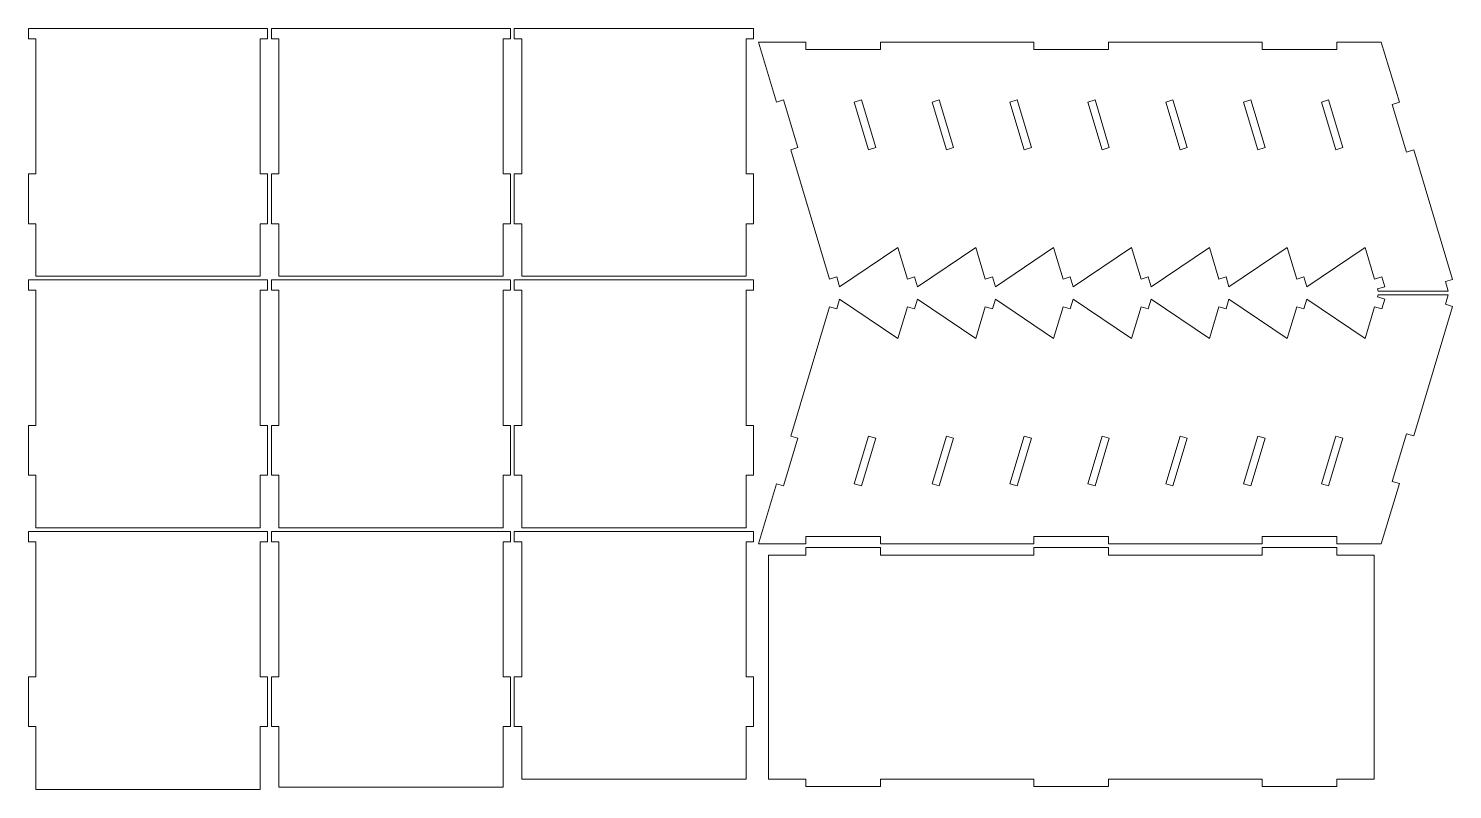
# Model space of a CAD drawing. Header units: millimetres. Extents: x -572 to 572, y -306 to 306.
import ezdxf

# ---------------------------------------------------------------- set-up
doc = ezdxf.new("R2010")
doc.units = ezdxf.units.MM
doc.header["$MEASUREMENT"] = 0
doc.layers.add('Camada 1', color=7, linetype='Continuous')

msp = doc.modelspace()

# ---------------------------------------------------------------- linework, layer by layer
at = {"layer": 'Camada 1', "color": 230, "lineweight": 20}
for points, knots in [([(-565.5599, 106.6281), (-565.5599, 106.6281), (-385.5599, 106.6281), (-385.5599, 106.6281), (-385.5599, 106.6281), (-385.5599, 106.6281), (-385.5599, 148.8312), (-385.5599, 148.8312), (-385.5599, 148.8312), (-385.5599, 148.8312), (-379.5599, 148.8312), (-379.5599, 148.8312), (-379.5599, 148.8312), (-379.5599, 148.8312), (-379.5599, 188.8312), (-379.5599, 188.8312), (-379.5599, 188.8312), (-379.5599, 188.8312), (-385.5599, 188.8312), (-385.5599, 188.8312), (-385.5599, 188.8312), (-385.5599, 188.8312), (-385.5599, 297.3343), (-385.5599, 297.3343), (-385.5599, 297.3343), (-385.5599, 297.3343), (-379.5599, 297.3343), (-379.5599, 297.3343), (-379.5599, 297.3343), (-379.5599, 297.3343), (-379.5599, 305.5843), (-379.5599, 305.5843), (-379.5599, 305.5843), (-379.5599, 305.5843), (-571.5599, 305.5843), (-571.5599, 305.5843), (-571.5599, 305.5843), (-571.5599, 305.5843), (-571.5599, 297.3343), (-571.5599, 297.3343), (-571.5599, 297.3343), (-571.5599, 297.3343), (-565.5599, 297.3343), (-565.5599, 297.3343), (-565.5599, 297.3343), (-565.5599, 297.3343), (-565.5599, 188.8312), (-565.5599, 188.8312), (-565.5599, 188.8312), (-565.5599, 188.8312), (-571.5599, 188.8312), (-571.5599, 188.8312), (-571.5599, 188.8312), (-571.5599, 188.8312), (-571.5599, 148.8312), (-571.5599, 148.8312), (-571.5599, 148.8312), (-571.5599, 148.8312), (-565.5599, 148.8312), (-565.5599, 148.8312), (-565.5599, 148.8312), (-565.5599, 148.8312), (-565.5599, 106.6281), (-565.5599, 106.6281)], [0, 0, 0, 0, 0.058823529, 0.058823529, 0.058823529, 0.058823529, 0.117647059, 0.117647059, 0.117647059, 0.117647059, 0.176470588, 0.176470588, 0.176470588, 0.176470588, 0.235294118, 0.235294118, 0.235294118, 0.235294118, 0.294117647, 0.294117647, 0.294117647, 0.294117647, 0.352941176, 0.352941176, 0.352941176, 0.352941176, 0.411764706, 0.411764706, 0.411764706, 0.411764706, 0.470588235, 0.470588235, 0.470588235, 0.470588235, 0.529411765, 0.529411765, 0.529411765, 0.529411765, 0.588235294, 0.588235294, 0.588235294, 0.588235294, 0.647058824, 0.647058824, 0.647058824, 0.647058824, 0.705882353, 0.705882353, 0.705882353, 0.705882353, 0.764705882, 0.764705882, 0.764705882, 0.764705882, 0.823529412, 0.823529412, 0.823529412, 0.823529412, 0.882352941, 0.882352941, 0.882352941, 0.882352941, 1, 1, 1, 1]), ([(-370.5599, 106.6281), (-370.5599, 106.6281), (-190.5599, 106.6281), (-190.5599, 106.6281), (-190.5599, 106.6281), (-190.5599, 106.6281), (-190.5599, 148.8312), (-190.5599, 148.8312), (-190.5599, 148.8312), (-190.5599, 148.8312), (-184.5599, 148.8312), (-184.5599, 148.8312), (-184.5599, 148.8312), (-184.5599, 148.8312), (-184.5599, 188.8312), (-184.5599, 188.8312), (-184.5599, 188.8312), (-184.5599, 188.8312), (-190.5599, 188.8312), (-190.5599, 188.8312), (-190.5599, 188.8312), (-190.5599, 188.8312), (-190.5599, 297.3343), (-190.5599, 297.3343), (-190.5599, 297.3343), (-190.5599, 297.3343), (-184.5599, 297.3343), (-184.5599, 297.3343), (-184.5599, 297.3343), (-184.5599, 297.3343), (-184.5599, 305.5843), (-184.5599, 305.5843), (-184.5599, 305.5843), (-184.5599, 305.5843), (-376.5599, 305.5843), (-376.5599, 305.5843), (-376.5599, 305.5843), (-376.5599, 305.5843), (-376.5599, 297.3343), (-376.5599, 297.3343), (-376.5599, 297.3343), (-376.5599, 297.3343), (-370.5599, 297.3343), (-370.5599, 297.3343), (-370.5599, 297.3343), (-370.5599, 297.3343), (-370.5599, 188.8312), (-370.5599, 188.8312), (-370.5599, 188.8312), (-370.5599, 188.8312), (-376.5599, 188.8312), (-376.5599, 188.8312), (-376.5599, 188.8312), (-376.5599, 188.8312), (-376.5599, 148.8312), (-376.5599, 148.8312), (-376.5599, 148.8312), (-376.5599, 148.8312), (-370.5599, 148.8312), (-370.5599, 148.8312), (-370.5599, 148.8312), (-370.5599, 148.8312), (-370.5599, 106.6281), (-370.5599, 106.6281)], [0, 0, 0, 0, 0.058823529, 0.058823529, 0.058823529, 0.058823529, 0.117647059, 0.117647059, 0.117647059, 0.117647059, 0.176470588, 0.176470588, 0.176470588, 0.176470588, 0.235294118, 0.235294118, 0.235294118, 0.235294118, 0.294117647, 0.294117647, 0.294117647, 0.294117647, 0.352941176, 0.352941176, 0.352941176, 0.352941176, 0.411764706, 0.411764706, 0.411764706, 0.411764706, 0.470588235, 0.470588235, 0.470588235, 0.470588235, 0.529411765, 0.529411765, 0.529411765, 0.529411765, 0.588235294, 0.588235294, 0.588235294, 0.588235294, 0.647058824, 0.647058824, 0.647058824, 0.647058824, 0.705882353, 0.705882353, 0.705882353, 0.705882353, 0.764705882, 0.764705882, 0.764705882, 0.764705882, 0.823529412, 0.823529412, 0.823529412, 0.823529412, 0.882352941, 0.882352941, 0.882352941, 0.882352941, 1, 1, 1, 1]), ([(-175.5599, 106.6281), (-175.5599, 106.6281), (4.4401, 106.6281), (4.4401, 106.6281), (4.4401, 106.6281), (4.4401, 106.6281), (4.4401, 148.8312), (4.4401, 148.8312), (4.4401, 148.8312), (4.4401, 148.8312), (10.4401, 148.8312), (10.4401, 148.8312), (10.4401, 148.8312), (10.4401, 148.8312), (10.4401, 188.8312), (10.4401, 188.8312), (10.4401, 188.8312), (10.4401, 188.8312), (4.4401, 188.8312), (4.4401, 188.8312), (4.4401, 188.8312), (4.4401, 188.8312), (4.4401, 297.3343), (4.4401, 297.3343), (4.4401, 297.3343), (4.4401, 297.3343), (10.4401, 297.3343), (10.4401, 297.3343), (10.4401, 297.3343), (10.4401, 297.3343), (10.4401, 305.5843), (10.4401, 305.5843), (10.4401, 305.5843), (10.4401, 305.5843), (-181.5599, 305.5843), (-181.5599, 305.5843), (-181.5599, 305.5843), (-181.5599, 305.5843), (-181.5599, 297.3343), (-181.5599, 297.3343), (-181.5599, 297.3343), (-181.5599, 297.3343), (-175.5599, 297.3343), (-175.5599, 297.3343), (-175.5599, 297.3343), (-175.5599, 297.3343), (-175.5599, 188.8312), (-175.5599, 188.8312), (-175.5599, 188.8312), (-175.5599, 188.8312), (-181.5599, 188.8312), (-181.5599, 188.8312), (-181.5599, 188.8312), (-181.5599, 188.8312), (-181.5599, 148.8312), (-181.5599, 148.8312), (-181.5599, 148.8312), (-181.5599, 148.8312), (-175.5599, 148.8312), (-175.5599, 148.8312), (-175.5599, 148.8312), (-175.5599, 148.8312), (-175.5599, 106.6281), (-175.5599, 106.6281)], [0, 0, 0, 0, 0.058823529, 0.058823529, 0.058823529, 0.058823529, 0.117647059, 0.117647059, 0.117647059, 0.117647059, 0.176470588, 0.176470588, 0.176470588, 0.176470588, 0.235294118, 0.235294118, 0.235294118, 0.235294118, 0.294117647, 0.294117647, 0.294117647, 0.294117647, 0.352941176, 0.352941176, 0.352941176, 0.352941176, 0.411764706, 0.411764706, 0.411764706, 0.411764706, 0.470588235, 0.470588235, 0.470588235, 0.470588235, 0.529411765, 0.529411765, 0.529411765, 0.529411765, 0.588235294, 0.588235294, 0.588235294, 0.588235294, 0.647058824, 0.647058824, 0.647058824, 0.647058824, 0.705882353, 0.705882353, 0.705882353, 0.705882353, 0.764705882, 0.764705882, 0.764705882, 0.764705882, 0.823529412, 0.823529412, 0.823529412, 0.823529412, 0.882352941, 0.882352941, 0.882352941, 0.882352941, 1, 1, 1, 1]), ([(438.8759, 129.7157), (438.8759, 129.7157), (392.0877, 98.2236), (392.0877, 98.2236), (392.0877, 98.2236), (392.0877, 98.2236), (389.7494, 106.0181), (389.7494, 106.0181), (389.7494, 106.0181), (389.7494, 106.0181), (384.0024, 104.294), (384.0024, 104.294), (384.0024, 104.294), (384.0024, 104.294), (376.3759, 129.7157), (376.3759, 129.7157), (376.3759, 129.7157), (376.3759, 129.7157), (329.5877, 98.2236), (329.5877, 98.2236), (329.5877, 98.2236), (329.5877, 98.2236), (327.2494, 106.0181), (327.2494, 106.0181), (327.2494, 106.0181), (327.2494, 106.0181), (321.5024, 104.294), (321.5024, 104.294), (321.5024, 104.294), (321.5024, 104.294), (313.8759, 129.7157), (313.8759, 129.7157), (313.8759, 129.7157), (313.8759, 129.7157), (267.0877, 98.2236), (267.0877, 98.2236), (267.0877, 98.2236), (267.0877, 98.2236), (264.7494, 106.0181), (264.7494, 106.0181), (264.7494, 106.0181), (264.7494, 106.0181), (259.0024, 104.294), (259.0024, 104.294), (259.0024, 104.294), (259.0024, 104.294), (251.3759, 129.7157), (251.3759, 129.7157), (251.3759, 129.7157), (251.3759, 129.7157), (204.5877, 98.2236), (204.5877, 98.2236), (204.5877, 98.2236), (204.5877, 98.2236), (202.2494, 106.0181), (202.2494, 106.0181), (202.2494, 106.0181), (202.2494, 106.0181), (196.5024, 104.294), (196.5024, 104.294), (196.5024, 104.294), (196.5024, 104.294), (188.8759, 129.7157), (188.8759, 129.7157), (188.8759, 129.7157), (188.8759, 129.7157), (142.0877, 98.2236), (142.0877, 98.2236), (142.0877, 98.2236), (142.0877, 98.2236), (139.7494, 106.0181), (139.7494, 106.0181), (139.7494, 106.0181), (139.7494, 106.0181), (134.0024, 104.294), (134.0024, 104.294), (134.0024, 104.294), (134.0024, 104.294), (126.3759, 129.7157), (126.3759, 129.7157), (126.3759, 129.7157), (126.3759, 129.7157), (79.5877, 98.2236), (79.5877, 98.2236), (79.5877, 98.2236), (79.5877, 98.2236), (77.2494, 106.0181), (77.2494, 106.0181), (77.2494, 106.0181), (77.2494, 106.0181), (71.5024, 104.294), (71.5024, 104.294), (71.5024, 104.294), (71.5024, 104.294), (40.3243, 208.2211), (40.3243, 208.2211), (40.3243, 208.2211), (40.3243, 208.2211), (46.0713, 209.9451), (46.0713, 209.9451), (46.0713, 209.9451), (46.0713, 209.9451), (34.5773, 248.2582), (34.5773, 248.2582), (34.5773, 248.2582), (34.5773, 248.2582), (28.8304, 246.5341), (28.8304, 246.5341), (28.8304, 246.5341), (28.8304, 246.5341), (14.3759, 294.7157), (14.3759, 294.7157), (14.3759, 294.7157), (14.3759, 294.7157), (52.4401, 294.7157), (52.4401, 294.7157), (52.4401, 294.7157), (52.4401, 294.7157), (52.4401, 288.7157), (52.4401, 288.7157), (52.4401, 288.7157), (52.4401, 288.7157), (112.4401, 288.7157), (112.4401, 288.7157), (112.4401, 288.7157), (112.4401, 288.7157), (112.4401, 294.7157), (112.4401, 294.7157), (112.4401, 294.7157), (112.4401, 294.7157), (235.5345, 294.7157), (235.5345, 294.7157), (235.5345, 294.7157), (235.5345, 294.7157), (235.5345, 288.7157), (235.5345, 288.7157), (235.5345, 288.7157), (235.5345, 288.7157), (295.5345, 288.7157), (295.5345, 288.7157), (295.5345, 288.7157), (295.5345, 288.7157), (295.5345, 294.7157), (295.5345, 294.7157), (295.5345, 294.7157), (295.5345, 294.7157), (418.6289, 294.7157), (418.6289, 294.7157), (418.6289, 294.7157), (418.6289, 294.7157), (418.6289, 288.7157), (418.6289, 288.7157), (418.6289, 288.7157), (418.6289, 288.7157), (478.6289, 288.7157), (478.6289, 288.7157), (478.6289, 288.7157), (478.6289, 288.7157), (478.6289, 294.7157), (478.6289, 294.7157), (478.6289, 294.7157), (478.6289, 294.7157), (514.3759, 294.7157), (514.3759, 294.7157), (514.3759, 294.7157), (514.3759, 294.7157), (528.8879, 246.3425), (528.8879, 246.3425), (528.8879, 246.3425), (528.8879, 246.3425), (523.1409, 244.6184), (523.1409, 244.6184), (523.1409, 244.6184), (523.1409, 244.6184), (534.6348, 206.3054), (534.6348, 206.3054), (534.6348, 206.3054), (534.6348, 206.3054), (540.3818, 208.0295), (540.3818, 208.0295), (540.3818, 208.0295), (540.3818, 208.0295), (571.5599, 104.1024), (571.5599, 104.1024), (571.5599, 104.1024), (571.5599, 104.1024), (565.8129, 102.3783), (565.8129, 102.3783), (565.8129, 102.3783), (565.8129, 102.3783), (568.1117, 94.7157), (568.1117, 94.7157), (568.1117, 94.7157), (568.1117, 94.7157), (511.8759, 94.7157), (511.8759, 94.7157), (511.8759, 94.7157), (511.8759, 94.7157), (511.373, 96.3919), (511.373, 96.3919), (511.373, 96.3919), (511.373, 96.3919), (517.12, 98.116), (517.12, 98.116), (517.12, 98.116), (517.12, 98.116), (514.7494, 106.0181), (514.7494, 106.0181), (514.7494, 106.0181), (514.7494, 106.0181), (509.0024, 104.294), (509.0024, 104.294), (509.0024, 104.294), (509.0024, 104.294), (501.3759, 129.7157), (501.3759, 129.7157), (501.3759, 129.7157), (501.3759, 129.7157), (454.5877, 98.2236), (454.5877, 98.2236), (454.5877, 98.2236), (454.5877, 98.2236), (452.2494, 106.0181), (452.2494, 106.0181), (452.2494, 106.0181), (452.2494, 106.0181), (446.5024, 104.294), (446.5024, 104.294), (446.5024, 104.294), (446.5024, 104.294), (438.8759, 129.7157), (438.8759, 129.7157)], [0, 0, 0, 0, 0.016949153, 0.016949153, 0.016949153, 0.016949153, 0.033898305, 0.033898305, 0.033898305, 0.033898305, 0.050847458, 0.050847458, 0.050847458, 0.050847458, 0.06779661, 0.06779661, 0.06779661, 0.06779661, 0.084745763, 0.084745763, 0.084745763, 0.084745763, 0.101694915, 0.101694915, 0.101694915, 0.101694915, 0.118644068, 0.118644068, 0.118644068, 0.118644068, 0.13559322, 0.13559322, 0.13559322, 0.13559322, 0.152542373, 0.152542373, 0.152542373, 0.152542373, 0.169491525, 0.169491525, 0.169491525, 0.169491525, 0.186440678, 0.186440678, 0.186440678, 0.186440678, 0.203389831, 0.203389831, 0.203389831, 0.203389831, 0.220338983, 0.220338983, 0.220338983, 0.220338983, 0.237288136, 0.237288136, 0.237288136, 0.237288136, 0.254237288, 0.254237288, 0.254237288, 0.254237288, 0.271186441, 0.271186441, 0.271186441, 0.271186441, 0.288135593, 0.288135593, 0.288135593, 0.288135593, 0.305084746, 0.305084746, 0.305084746, 0.305084746, 0.322033898, 0.322033898, 0.322033898, 0.322033898, 0.338983051, 0.338983051, 0.338983051, 0.338983051, 0.355932203, 0.355932203, 0.355932203, 0.355932203, 0.372881356, 0.372881356, 0.372881356, 0.372881356, 0.389830508, 0.389830508, 0.389830508, 0.389830508, 0.406779661, 0.406779661, 0.406779661, 0.406779661, 0.423728814, 0.423728814, 0.423728814, 0.423728814, 0.440677966, 0.440677966, 0.440677966, 0.440677966, 0.457627119, 0.457627119, 0.457627119, 0.457627119, 0.474576271, 0.474576271, 0.474576271, 0.474576271, 0.491525424, 0.491525424, 0.491525424, 0.491525424, 0.508474576, 0.508474576, 0.508474576, 0.508474576, 0.525423729, 0.525423729, 0.525423729, 0.525423729, 0.542372881, 0.542372881, 0.542372881, 0.542372881, 0.559322034, 0.559322034, 0.559322034, 0.559322034, 0.576271186, 0.576271186, 0.576271186, 0.576271186, 0.593220339, 0.593220339, 0.593220339, 0.593220339, 0.610169492, 0.610169492, 0.610169492, 0.610169492, 0.627118644, 0.627118644, 0.627118644, 0.627118644, 0.644067797, 0.644067797, 0.644067797, 0.644067797, 0.661016949, 0.661016949, 0.661016949, 0.661016949, 0.677966102, 0.677966102, 0.677966102, 0.677966102, 0.694915254, 0.694915254, 0.694915254, 0.694915254, 0.711864407, 0.711864407, 0.711864407, 0.711864407, 0.728813559, 0.728813559, 0.728813559, 0.728813559, 0.745762712, 0.745762712, 0.745762712, 0.745762712, 0.762711864, 0.762711864, 0.762711864, 0.762711864, 0.779661017, 0.779661017, 0.779661017, 0.779661017, 0.796610169, 0.796610169, 0.796610169, 0.796610169, 0.813559322, 0.813559322, 0.813559322, 0.813559322, 0.830508475, 0.830508475, 0.830508475, 0.830508475, 0.847457627, 0.847457627, 0.847457627, 0.847457627, 0.86440678, 0.86440678, 0.86440678, 0.86440678, 0.881355932, 0.881355932, 0.881355932, 0.881355932, 0.898305085, 0.898305085, 0.898305085, 0.898305085, 0.915254237, 0.915254237, 0.915254237, 0.915254237, 0.93220339, 0.93220339, 0.93220339, 0.93220339, 0.949152542, 0.949152542, 0.949152542, 0.949152542, 0.966101695, 0.966101695, 0.966101695, 0.966101695, 1, 1, 1, 1]), ([(108.5713, 209.9451), (108.5713, 209.9451), (97.0773, 248.2582), (97.0773, 248.2582), (97.0773, 248.2582), (97.0773, 248.2582), (91.3304, 246.5341), (91.3304, 246.5341), (91.3304, 246.5341), (91.3304, 246.5341), (102.8243, 208.2211), (102.8243, 208.2211), (102.8243, 208.2211), (102.8243, 208.2211), (108.5713, 209.9451), (108.5713, 209.9451)], [0, 0, 0, 0, 0.2, 0.2, 0.2, 0.2, 0.4, 0.4, 0.4, 0.4, 0.6, 0.6, 0.6, 0.6, 1, 1, 1, 1]), ([(171.0713, 209.9451), (171.0713, 209.9451), (159.5773, 248.2582), (159.5773, 248.2582), (159.5773, 248.2582), (159.5773, 248.2582), (153.8304, 246.5341), (153.8304, 246.5341), (153.8304, 246.5341), (153.8304, 246.5341), (165.3243, 208.2211), (165.3243, 208.2211), (165.3243, 208.2211), (165.3243, 208.2211), (171.0713, 209.9451), (171.0713, 209.9451)], [0, 0, 0, 0, 0.2, 0.2, 0.2, 0.2, 0.4, 0.4, 0.4, 0.4, 0.6, 0.6, 0.6, 0.6, 1, 1, 1, 1]), ([(233.5713, 209.9451), (233.5713, 209.9451), (222.0773, 248.2582), (222.0773, 248.2582), (222.0773, 248.2582), (222.0773, 248.2582), (216.3304, 246.5341), (216.3304, 246.5341), (216.3304, 246.5341), (216.3304, 246.5341), (227.8243, 208.2211), (227.8243, 208.2211), (227.8243, 208.2211), (227.8243, 208.2211), (233.5713, 209.9451), (233.5713, 209.9451)], [0, 0, 0, 0, 0.2, 0.2, 0.2, 0.2, 0.4, 0.4, 0.4, 0.4, 0.6, 0.6, 0.6, 0.6, 1, 1, 1, 1]), ([(296.0713, 209.9451), (296.0713, 209.9451), (284.5773, 248.2582), (284.5773, 248.2582), (284.5773, 248.2582), (284.5773, 248.2582), (278.8304, 246.5341), (278.8304, 246.5341), (278.8304, 246.5341), (278.8304, 246.5341), (290.3243, 208.2211), (290.3243, 208.2211), (290.3243, 208.2211), (290.3243, 208.2211), (296.0713, 209.9451), (296.0713, 209.9451)], [0, 0, 0, 0, 0.2, 0.2, 0.2, 0.2, 0.4, 0.4, 0.4, 0.4, 0.6, 0.6, 0.6, 0.6, 1, 1, 1, 1]), ([(358.5713, 209.9451), (358.5713, 209.9451), (347.0773, 248.2582), (347.0773, 248.2582), (347.0773, 248.2582), (347.0773, 248.2582), (341.3304, 246.5341), (341.3304, 246.5341), (341.3304, 246.5341), (341.3304, 246.5341), (352.8243, 208.2211), (352.8243, 208.2211), (352.8243, 208.2211), (352.8243, 208.2211), (358.5713, 209.9451), (358.5713, 209.9451)], [0, 0, 0, 0, 0.2, 0.2, 0.2, 0.2, 0.4, 0.4, 0.4, 0.4, 0.6, 0.6, 0.6, 0.6, 1, 1, 1, 1]), ([(415.3243, 208.2211), (415.3243, 208.2211), (421.0713, 209.9451), (421.0713, 209.9451), (421.0713, 209.9451), (421.0713, 209.9451), (409.5773, 248.2582), (409.5773, 248.2582), (409.5773, 248.2582), (409.5773, 248.2582), (403.8304, 246.5341), (403.8304, 246.5341), (403.8304, 246.5341), (403.8304, 246.5341), (415.3243, 208.2211), (415.3243, 208.2211)], [0, 0, 0, 0, 0.2, 0.2, 0.2, 0.2, 0.4, 0.4, 0.4, 0.4, 0.6, 0.6, 0.6, 0.6, 1, 1, 1, 1]), ([(466.3304, 246.5341), (466.3304, 246.5341), (477.8243, 208.2211), (477.8243, 208.2211), (477.8243, 208.2211), (477.8243, 208.2211), (483.5713, 209.9451), (483.5713, 209.9451), (483.5713, 209.9451), (483.5713, 209.9451), (472.0773, 248.2582), (472.0773, 248.2582), (472.0773, 248.2582), (472.0773, 248.2582), (466.3304, 246.5341), (466.3304, 246.5341)], [0, 0, 0, 0, 0.2, 0.2, 0.2, 0.2, 0.4, 0.4, 0.4, 0.4, 0.6, 0.6, 0.6, 0.6, 1, 1, 1, 1]), ([(-565.5599, -95.3281), (-565.5599, -95.3281), (-385.5599, -95.3281), (-385.5599, -95.3281), (-385.5599, -95.3281), (-385.5599, -95.3281), (-385.5599, -53.125), (-385.5599, -53.125), (-385.5599, -53.125), (-385.5599, -53.125), (-379.5599, -53.125), (-379.5599, -53.125), (-379.5599, -53.125), (-379.5599, -53.125), (-379.5599, -13.125), (-379.5599, -13.125), (-379.5599, -13.125), (-379.5599, -13.125), (-385.5599, -13.125), (-385.5599, -13.125), (-385.5599, -13.125), (-385.5599, -13.125), (-385.5599, 95.3781), (-385.5599, 95.3781), (-385.5599, 95.3781), (-385.5599, 95.3781), (-379.5599, 95.3781), (-379.5599, 95.3781), (-379.5599, 95.3781), (-379.5599, 95.3781), (-379.5599, 103.6281), (-379.5599, 103.6281), (-379.5599, 103.6281), (-379.5599, 103.6281), (-571.5599, 103.6281), (-571.5599, 103.6281), (-571.5599, 103.6281), (-571.5599, 103.6281), (-571.5599, 95.3781), (-571.5599, 95.3781), (-571.5599, 95.3781), (-571.5599, 95.3781), (-565.5599, 95.3781), (-565.5599, 95.3781), (-565.5599, 95.3781), (-565.5599, 95.3781), (-565.5599, -13.125), (-565.5599, -13.125), (-565.5599, -13.125), (-565.5599, -13.125), (-571.5599, -13.125), (-571.5599, -13.125), (-571.5599, -13.125), (-571.5599, -13.125), (-571.5599, -53.125), (-571.5599, -53.125), (-571.5599, -53.125), (-571.5599, -53.125), (-565.5599, -53.125), (-565.5599, -53.125), (-565.5599, -53.125), (-565.5599, -53.125), (-565.5599, -95.3281), (-565.5599, -95.3281)], [0, 0, 0, 0, 0.058823529, 0.058823529, 0.058823529, 0.058823529, 0.117647059, 0.117647059, 0.117647059, 0.117647059, 0.176470588, 0.176470588, 0.176470588, 0.176470588, 0.235294118, 0.235294118, 0.235294118, 0.235294118, 0.294117647, 0.294117647, 0.294117647, 0.294117647, 0.352941176, 0.352941176, 0.352941176, 0.352941176, 0.411764706, 0.411764706, 0.411764706, 0.411764706, 0.470588235, 0.470588235, 0.470588235, 0.470588235, 0.529411765, 0.529411765, 0.529411765, 0.529411765, 0.588235294, 0.588235294, 0.588235294, 0.588235294, 0.647058824, 0.647058824, 0.647058824, 0.647058824, 0.705882353, 0.705882353, 0.705882353, 0.705882353, 0.764705882, 0.764705882, 0.764705882, 0.764705882, 0.823529412, 0.823529412, 0.823529412, 0.823529412, 0.882352941, 0.882352941, 0.882352941, 0.882352941, 1, 1, 1, 1]), ([(-370.5599, -95.3281), (-370.5599, -95.3281), (-190.5599, -95.3281), (-190.5599, -95.3281), (-190.5599, -95.3281), (-190.5599, -95.3281), (-190.5599, -53.125), (-190.5599, -53.125), (-190.5599, -53.125), (-190.5599, -53.125), (-184.5599, -53.125), (-184.5599, -53.125), (-184.5599, -53.125), (-184.5599, -53.125), (-184.5599, -13.125), (-184.5599, -13.125), (-184.5599, -13.125), (-184.5599, -13.125), (-190.5599, -13.125), (-190.5599, -13.125), (-190.5599, -13.125), (-190.5599, -13.125), (-190.5599, 95.3781), (-190.5599, 95.3781), (-190.5599, 95.3781), (-190.5599, 95.3781), (-184.5599, 95.3781), (-184.5599, 95.3781), (-184.5599, 95.3781), (-184.5599, 95.3781), (-184.5599, 103.6281), (-184.5599, 103.6281), (-184.5599, 103.6281), (-184.5599, 103.6281), (-376.5599, 103.6281), (-376.5599, 103.6281), (-376.5599, 103.6281), (-376.5599, 103.6281), (-376.5599, 95.3781), (-376.5599, 95.3781), (-376.5599, 95.3781), (-376.5599, 95.3781), (-370.5599, 95.3781), (-370.5599, 95.3781), (-370.5599, 95.3781), (-370.5599, 95.3781), (-370.5599, -13.125), (-370.5599, -13.125), (-370.5599, -13.125), (-370.5599, -13.125), (-376.5599, -13.125), (-376.5599, -13.125), (-376.5599, -13.125), (-376.5599, -13.125), (-376.5599, -53.125), (-376.5599, -53.125), (-376.5599, -53.125), (-376.5599, -53.125), (-370.5599, -53.125), (-370.5599, -53.125), (-370.5599, -53.125), (-370.5599, -53.125), (-370.5599, -95.3281), (-370.5599, -95.3281)], [0, 0, 0, 0, 0.058823529, 0.058823529, 0.058823529, 0.058823529, 0.117647059, 0.117647059, 0.117647059, 0.117647059, 0.176470588, 0.176470588, 0.176470588, 0.176470588, 0.235294118, 0.235294118, 0.235294118, 0.235294118, 0.294117647, 0.294117647, 0.294117647, 0.294117647, 0.352941176, 0.352941176, 0.352941176, 0.352941176, 0.411764706, 0.411764706, 0.411764706, 0.411764706, 0.470588235, 0.470588235, 0.470588235, 0.470588235, 0.529411765, 0.529411765, 0.529411765, 0.529411765, 0.588235294, 0.588235294, 0.588235294, 0.588235294, 0.647058824, 0.647058824, 0.647058824, 0.647058824, 0.705882353, 0.705882353, 0.705882353, 0.705882353, 0.764705882, 0.764705882, 0.764705882, 0.764705882, 0.823529412, 0.823529412, 0.823529412, 0.823529412, 0.882352941, 0.882352941, 0.882352941, 0.882352941, 1, 1, 1, 1]), ([(-175.5599, -95.3281), (-175.5599, -95.3281), (4.4401, -95.3281), (4.4401, -95.3281), (4.4401, -95.3281), (4.4401, -95.3281), (4.4401, -53.125), (4.4401, -53.125), (4.4401, -53.125), (4.4401, -53.125), (10.4401, -53.125), (10.4401, -53.125), (10.4401, -53.125), (10.4401, -53.125), (10.4401, -13.125), (10.4401, -13.125), (10.4401, -13.125), (10.4401, -13.125), (4.4401, -13.125), (4.4401, -13.125), (4.4401, -13.125), (4.4401, -13.125), (4.4401, 95.3781), (4.4401, 95.3781), (4.4401, 95.3781), (4.4401, 95.3781), (10.4401, 95.3781), (10.4401, 95.3781), (10.4401, 95.3781), (10.4401, 95.3781), (10.4401, 103.6281), (10.4401, 103.6281), (10.4401, 103.6281), (10.4401, 103.6281), (-181.5599, 103.6281), (-181.5599, 103.6281), (-181.5599, 103.6281), (-181.5599, 103.6281), (-181.5599, 95.3781), (-181.5599, 95.3781), (-181.5599, 95.3781), (-181.5599, 95.3781), (-175.5599, 95.3781), (-175.5599, 95.3781), (-175.5599, 95.3781), (-175.5599, 95.3781), (-175.5599, -13.125), (-175.5599, -13.125), (-175.5599, -13.125), (-175.5599, -13.125), (-181.5599, -13.125), (-181.5599, -13.125), (-181.5599, -13.125), (-181.5599, -13.125), (-181.5599, -53.125), (-181.5599, -53.125), (-181.5599, -53.125), (-181.5599, -53.125), (-175.5599, -53.125), (-175.5599, -53.125), (-175.5599, -53.125), (-175.5599, -53.125), (-175.5599, -95.3281), (-175.5599, -95.3281)], [0, 0, 0, 0, 0.058823529, 0.058823529, 0.058823529, 0.058823529, 0.117647059, 0.117647059, 0.117647059, 0.117647059, 0.176470588, 0.176470588, 0.176470588, 0.176470588, 0.235294118, 0.235294118, 0.235294118, 0.235294118, 0.294117647, 0.294117647, 0.294117647, 0.294117647, 0.352941176, 0.352941176, 0.352941176, 0.352941176, 0.411764706, 0.411764706, 0.411764706, 0.411764706, 0.470588235, 0.470588235, 0.470588235, 0.470588235, 0.529411765, 0.529411765, 0.529411765, 0.529411765, 0.588235294, 0.588235294, 0.588235294, 0.588235294, 0.647058824, 0.647058824, 0.647058824, 0.647058824, 0.705882353, 0.705882353, 0.705882353, 0.705882353, 0.764705882, 0.764705882, 0.764705882, 0.764705882, 0.823529412, 0.823529412, 0.823529412, 0.823529412, 0.882352941, 0.882352941, 0.882352941, 0.882352941, 1, 1, 1, 1]), ([(438.8759, 56.7157), (438.8759, 56.7157), (392.0877, 88.2078), (392.0877, 88.2078), (392.0877, 88.2078), (392.0877, 88.2078), (389.7494, 80.4133), (389.7494, 80.4133), (389.7494, 80.4133), (389.7494, 80.4133), (384.0024, 82.1374), (384.0024, 82.1374), (384.0024, 82.1374), (384.0024, 82.1374), (376.3759, 56.7157), (376.3759, 56.7157), (376.3759, 56.7157), (376.3759, 56.7157), (329.5877, 88.2078), (329.5877, 88.2078), (329.5877, 88.2078), (329.5877, 88.2078), (327.2494, 80.4133), (327.2494, 80.4133), (327.2494, 80.4133), (327.2494, 80.4133), (321.5024, 82.1374), (321.5024, 82.1374), (321.5024, 82.1374), (321.5024, 82.1374), (313.8759, 56.7157), (313.8759, 56.7157), (313.8759, 56.7157), (313.8759, 56.7157), (267.0877, 88.2078), (267.0877, 88.2078), (267.0877, 88.2078), (267.0877, 88.2078), (264.7494, 80.4133), (264.7494, 80.4133), (264.7494, 80.4133), (264.7494, 80.4133), (259.0024, 82.1374), (259.0024, 82.1374), (259.0024, 82.1374), (259.0024, 82.1374), (251.3759, 56.7157), (251.3759, 56.7157), (251.3759, 56.7157), (251.3759, 56.7157), (204.5877, 88.2078), (204.5877, 88.2078), (204.5877, 88.2078), (204.5877, 88.2078), (202.2494, 80.4133), (202.2494, 80.4133), (202.2494, 80.4133), (202.2494, 80.4133), (196.5024, 82.1374), (196.5024, 82.1374), (196.5024, 82.1374), (196.5024, 82.1374), (188.8759, 56.7157), (188.8759, 56.7157), (188.8759, 56.7157), (188.8759, 56.7157), (142.0877, 88.2078), (142.0877, 88.2078), (142.0877, 88.2078), (142.0877, 88.2078), (139.7494, 80.4133), (139.7494, 80.4133), (139.7494, 80.4133), (139.7494, 80.4133), (134.0024, 82.1374), (134.0024, 82.1374), (134.0024, 82.1374), (134.0024, 82.1374), (126.3759, 56.7157), (126.3759, 56.7157), (126.3759, 56.7157), (126.3759, 56.7157), (79.5877, 88.2078), (79.5877, 88.2078), (79.5877, 88.2078), (79.5877, 88.2078), (77.2494, 80.4133), (77.2494, 80.4133), (77.2494, 80.4133), (77.2494, 80.4133), (71.5024, 82.1374), (71.5024, 82.1374), (71.5024, 82.1374), (71.5024, 82.1374), (40.3243, -21.7897), (40.3243, -21.7897), (40.3243, -21.7897), (40.3243, -21.7897), (46.0713, -23.5137), (46.0713, -23.5137), (46.0713, -23.5137), (46.0713, -23.5137), (34.5773, -61.8268), (34.5773, -61.8268), (34.5773, -61.8268), (34.5773, -61.8268), (28.8304, -60.1027), (28.8304, -60.1027), (28.8304, -60.1027), (28.8304, -60.1027), (14.3759, -108.2843), (14.3759, -108.2843), (14.3759, -108.2843), (14.3759, -108.2843), (52.4401, -108.2843), (52.4401, -108.2843), (52.4401, -108.2843), (52.4401, -108.2843), (52.4401, -102.2843), (52.4401, -102.2843), (52.4401, -102.2843), (52.4401, -102.2843), (112.4401, -102.2843), (112.4401, -102.2843), (112.4401, -102.2843), (112.4401, -102.2843), (112.4401, -108.2843), (112.4401, -108.2843), (112.4401, -108.2843), (112.4401, -108.2843), (235.5345, -108.2843), (235.5345, -108.2843), (235.5345, -108.2843), (235.5345, -108.2843), (235.5345, -102.2843), (235.5345, -102.2843), (235.5345, -102.2843), (235.5345, -102.2843), (295.5345, -102.2843), (295.5345, -102.2843), (295.5345, -102.2843), (295.5345, -102.2843), (295.5345, -108.2843), (295.5345, -108.2843), (295.5345, -108.2843), (295.5345, -108.2843), (418.6289, -108.2843), (418.6289, -108.2843), (418.6289, -108.2843), (418.6289, -108.2843), (418.6289, -102.2843), (418.6289, -102.2843), (418.6289, -102.2843), (418.6289, -102.2843), (478.6289, -102.2843), (478.6289, -102.2843), (478.6289, -102.2843), (478.6289, -102.2843), (478.6289, -108.2843), (478.6289, -108.2843), (478.6289, -108.2843), (478.6289, -108.2843), (514.3759, -108.2843), (514.3759, -108.2843), (514.3759, -108.2843), (514.3759, -108.2843), (528.8879, -59.9111), (528.8879, -59.9111), (528.8879, -59.9111), (528.8879, -59.9111), (523.1409, -58.187), (523.1409, -58.187), (523.1409, -58.187), (523.1409, -58.187), (534.6348, -19.874), (534.6348, -19.874), (534.6348, -19.874), (534.6348, -19.874), (540.3818, -21.5981), (540.3818, -21.5981), (540.3818, -21.5981), (540.3818, -21.5981), (571.5599, 82.329), (571.5599, 82.329), (571.5599, 82.329), (571.5599, 82.329), (565.8129, 84.0531), (565.8129, 84.0531), (565.8129, 84.0531), (565.8129, 84.0531), (568.1117, 91.7157), (568.1117, 91.7157), (568.1117, 91.7157), (568.1117, 91.7157), (511.8759, 91.7157), (511.8759, 91.7157), (511.8759, 91.7157), (511.8759, 91.7157), (511.373, 90.0395), (511.373, 90.0395), (511.373, 90.0395), (511.373, 90.0395), (517.12, 88.3154), (517.12, 88.3154), (517.12, 88.3154), (517.12, 88.3154), (514.7494, 80.4133), (514.7494, 80.4133), (514.7494, 80.4133), (514.7494, 80.4133), (509.0024, 82.1374), (509.0024, 82.1374), (509.0024, 82.1374), (509.0024, 82.1374), (501.3759, 56.7157), (501.3759, 56.7157), (501.3759, 56.7157), (501.3759, 56.7157), (454.5877, 88.2078), (454.5877, 88.2078), (454.5877, 88.2078), (454.5877, 88.2078), (452.2494, 80.4133), (452.2494, 80.4133), (452.2494, 80.4133), (452.2494, 80.4133), (446.5024, 82.1374), (446.5024, 82.1374), (446.5024, 82.1374), (446.5024, 82.1374), (438.8759, 56.7157), (438.8759, 56.7157)], [0, 0, 0, 0, 0.016949153, 0.016949153, 0.016949153, 0.016949153, 0.033898305, 0.033898305, 0.033898305, 0.033898305, 0.050847458, 0.050847458, 0.050847458, 0.050847458, 0.06779661, 0.06779661, 0.06779661, 0.06779661, 0.084745763, 0.084745763, 0.084745763, 0.084745763, 0.101694915, 0.101694915, 0.101694915, 0.101694915, 0.118644068, 0.118644068, 0.118644068, 0.118644068, 0.13559322, 0.13559322, 0.13559322, 0.13559322, 0.152542373, 0.152542373, 0.152542373, 0.152542373, 0.169491525, 0.169491525, 0.169491525, 0.169491525, 0.186440678, 0.186440678, 0.186440678, 0.186440678, 0.203389831, 0.203389831, 0.203389831, 0.203389831, 0.220338983, 0.220338983, 0.220338983, 0.220338983, 0.237288136, 0.237288136, 0.237288136, 0.237288136, 0.254237288, 0.254237288, 0.254237288, 0.254237288, 0.271186441, 0.271186441, 0.271186441, 0.271186441, 0.288135593, 0.288135593, 0.288135593, 0.288135593, 0.305084746, 0.305084746, 0.305084746, 0.305084746, 0.322033898, 0.322033898, 0.322033898, 0.322033898, 0.338983051, 0.338983051, 0.338983051, 0.338983051, 0.355932203, 0.355932203, 0.355932203, 0.355932203, 0.372881356, 0.372881356, 0.372881356, 0.372881356, 0.389830508, 0.389830508, 0.389830508, 0.389830508, 0.406779661, 0.406779661, 0.406779661, 0.406779661, 0.423728814, 0.423728814, 0.423728814, 0.423728814, 0.440677966, 0.440677966, 0.440677966, 0.440677966, 0.457627119, 0.457627119, 0.457627119, 0.457627119, 0.474576271, 0.474576271, 0.474576271, 0.474576271, 0.491525424, 0.491525424, 0.491525424, 0.491525424, 0.508474576, 0.508474576, 0.508474576, 0.508474576, 0.525423729, 0.525423729, 0.525423729, 0.525423729, 0.542372881, 0.542372881, 0.542372881, 0.542372881, 0.559322034, 0.559322034, 0.559322034, 0.559322034, 0.576271186, 0.576271186, 0.576271186, 0.576271186, 0.593220339, 0.593220339, 0.593220339, 0.593220339, 0.610169492, 0.610169492, 0.610169492, 0.610169492, 0.627118644, 0.627118644, 0.627118644, 0.627118644, 0.644067797, 0.644067797, 0.644067797, 0.644067797, 0.661016949, 0.661016949, 0.661016949, 0.661016949, 0.677966102, 0.677966102, 0.677966102, 0.677966102, 0.694915254, 0.694915254, 0.694915254, 0.694915254, 0.711864407, 0.711864407, 0.711864407, 0.711864407, 0.728813559, 0.728813559, 0.728813559, 0.728813559, 0.745762712, 0.745762712, 0.745762712, 0.745762712, 0.762711864, 0.762711864, 0.762711864, 0.762711864, 0.779661017, 0.779661017, 0.779661017, 0.779661017, 0.796610169, 0.796610169, 0.796610169, 0.796610169, 0.813559322, 0.813559322, 0.813559322, 0.813559322, 0.830508475, 0.830508475, 0.830508475, 0.830508475, 0.847457627, 0.847457627, 0.847457627, 0.847457627, 0.86440678, 0.86440678, 0.86440678, 0.86440678, 0.881355932, 0.881355932, 0.881355932, 0.881355932, 0.898305085, 0.898305085, 0.898305085, 0.898305085, 0.915254237, 0.915254237, 0.915254237, 0.915254237, 0.93220339, 0.93220339, 0.93220339, 0.93220339, 0.949152542, 0.949152542, 0.949152542, 0.949152542, 0.966101695, 0.966101695, 0.966101695, 0.966101695, 1, 1, 1, 1]), ([(108.5713, -23.5137), (108.5713, -23.5137), (97.0773, -61.8268), (97.0773, -61.8268), (97.0773, -61.8268), (97.0773, -61.8268), (91.3304, -60.1027), (91.3304, -60.1027), (91.3304, -60.1027), (91.3304, -60.1027), (102.8243, -21.7897), (102.8243, -21.7897), (102.8243, -21.7897), (102.8243, -21.7897), (108.5713, -23.5137), (108.5713, -23.5137)], [0, 0, 0, 0, 0.2, 0.2, 0.2, 0.2, 0.4, 0.4, 0.4, 0.4, 0.6, 0.6, 0.6, 0.6, 1, 1, 1, 1]), ([(171.0713, -23.5137), (171.0713, -23.5137), (159.5773, -61.8268), (159.5773, -61.8268), (159.5773, -61.8268), (159.5773, -61.8268), (153.8304, -60.1027), (153.8304, -60.1027), (153.8304, -60.1027), (153.8304, -60.1027), (165.3243, -21.7897), (165.3243, -21.7897), (165.3243, -21.7897), (165.3243, -21.7897), (171.0713, -23.5137), (171.0713, -23.5137)], [0, 0, 0, 0, 0.2, 0.2, 0.2, 0.2, 0.4, 0.4, 0.4, 0.4, 0.6, 0.6, 0.6, 0.6, 1, 1, 1, 1]), ([(233.5713, -23.5137), (233.5713, -23.5137), (222.0773, -61.8268), (222.0773, -61.8268), (222.0773, -61.8268), (222.0773, -61.8268), (216.3304, -60.1027), (216.3304, -60.1027), (216.3304, -60.1027), (216.3304, -60.1027), (227.8243, -21.7897), (227.8243, -21.7897), (227.8243, -21.7897), (227.8243, -21.7897), (233.5713, -23.5137), (233.5713, -23.5137)], [0, 0, 0, 0, 0.2, 0.2, 0.2, 0.2, 0.4, 0.4, 0.4, 0.4, 0.6, 0.6, 0.6, 0.6, 1, 1, 1, 1]), ([(296.0713, -23.5137), (296.0713, -23.5137), (284.5773, -61.8268), (284.5773, -61.8268), (284.5773, -61.8268), (284.5773, -61.8268), (278.8304, -60.1027), (278.8304, -60.1027), (278.8304, -60.1027), (278.8304, -60.1027), (290.3243, -21.7897), (290.3243, -21.7897), (290.3243, -21.7897), (290.3243, -21.7897), (296.0713, -23.5137), (296.0713, -23.5137)], [0, 0, 0, 0, 0.2, 0.2, 0.2, 0.2, 0.4, 0.4, 0.4, 0.4, 0.6, 0.6, 0.6, 0.6, 1, 1, 1, 1]), ([(358.5713, -23.5137), (358.5713, -23.5137), (347.0773, -61.8268), (347.0773, -61.8268), (347.0773, -61.8268), (347.0773, -61.8268), (341.3304, -60.1027), (341.3304, -60.1027), (341.3304, -60.1027), (341.3304, -60.1027), (352.8243, -21.7897), (352.8243, -21.7897), (352.8243, -21.7897), (352.8243, -21.7897), (358.5713, -23.5137), (358.5713, -23.5137)], [0, 0, 0, 0, 0.2, 0.2, 0.2, 0.2, 0.4, 0.4, 0.4, 0.4, 0.6, 0.6, 0.6, 0.6, 1, 1, 1, 1]), ([(415.3243, -21.7897), (415.3243, -21.7897), (421.0713, -23.5137), (421.0713, -23.5137), (421.0713, -23.5137), (421.0713, -23.5137), (409.5773, -61.8268), (409.5773, -61.8268), (409.5773, -61.8268), (409.5773, -61.8268), (403.8304, -60.1027), (403.8304, -60.1027), (403.8304, -60.1027), (403.8304, -60.1027), (415.3243, -21.7897), (415.3243, -21.7897)], [0, 0, 0, 0, 0.2, 0.2, 0.2, 0.2, 0.4, 0.4, 0.4, 0.4, 0.6, 0.6, 0.6, 0.6, 1, 1, 1, 1]), ([(466.3304, -60.1027), (466.3304, -60.1027), (477.8243, -21.7897), (477.8243, -21.7897), (477.8243, -21.7897), (477.8243, -21.7897), (483.5713, -23.5137), (483.5713, -23.5137), (483.5713, -23.5137), (483.5713, -23.5137), (472.0773, -61.8268), (472.0773, -61.8268), (472.0773, -61.8268), (472.0773, -61.8268), (466.3304, -60.1027), (466.3304, -60.1027)], [0, 0, 0, 0, 0.2, 0.2, 0.2, 0.2, 0.4, 0.4, 0.4, 0.4, 0.6, 0.6, 0.6, 0.6, 1, 1, 1, 1]), ([(-379.5599, -255.0812), (-379.5599, -255.0812), (-379.5599, -215.0812), (-379.5599, -215.0812), (-379.5599, -215.0812), (-379.5599, -215.0812), (-385.5599, -215.0812), (-385.5599, -215.0812), (-385.5599, -215.0812), (-385.5599, -215.0812), (-385.5599, -106.5781), (-385.5599, -106.5781), (-385.5599, -106.5781), (-385.5599, -106.5781), (-379.5599, -106.5781), (-379.5599, -106.5781), (-379.5599, -106.5781), (-379.5599, -106.5781), (-379.5599, -98.3281), (-379.5599, -98.3281), (-379.5599, -98.3281), (-379.5599, -98.3281), (-571.5599, -98.3281), (-571.5599, -98.3281), (-571.5599, -98.3281), (-571.5599, -98.3281), (-571.5599, -106.5781), (-571.5599, -106.5781), (-571.5599, -106.5781), (-571.5599, -106.5781), (-565.5599, -106.5781), (-565.5599, -106.5781), (-565.5599, -106.5781), (-565.5599, -106.5781), (-565.5599, -215.0812), (-565.5599, -215.0812), (-565.5599, -215.0812), (-565.5599, -215.0812), (-571.5599, -215.0812), (-571.5599, -215.0812), (-571.5599, -215.0812), (-571.5599, -215.0812), (-571.5599, -255.0812), (-571.5599, -255.0812), (-571.5599, -255.0812), (-571.5599, -255.0812), (-565.5599, -255.0812), (-565.5599, -255.0812), (-565.5599, -255.0812), (-565.5599, -255.0812), (-565.5599, -305.5843), (-565.5599, -305.5843), (-565.5599, -305.5843), (-565.5599, -305.5843), (-385.5599, -305.5843), (-385.5599, -305.5843), (-385.5599, -305.5843), (-385.5599, -305.5843), (-385.5599, -255.0812), (-385.5599, -255.0812), (-385.5599, -255.0812), (-385.5599, -255.0812), (-379.5599, -255.0812), (-379.5599, -255.0812)], [0, 0, 0, 0, 0.058823529, 0.058823529, 0.058823529, 0.058823529, 0.117647059, 0.117647059, 0.117647059, 0.117647059, 0.176470588, 0.176470588, 0.176470588, 0.176470588, 0.235294118, 0.235294118, 0.235294118, 0.235294118, 0.294117647, 0.294117647, 0.294117647, 0.294117647, 0.352941176, 0.352941176, 0.352941176, 0.352941176, 0.411764706, 0.411764706, 0.411764706, 0.411764706, 0.470588235, 0.470588235, 0.470588235, 0.470588235, 0.529411765, 0.529411765, 0.529411765, 0.529411765, 0.588235294, 0.588235294, 0.588235294, 0.588235294, 0.647058824, 0.647058824, 0.647058824, 0.647058824, 0.705882353, 0.705882353, 0.705882353, 0.705882353, 0.764705882, 0.764705882, 0.764705882, 0.764705882, 0.823529412, 0.823529412, 0.823529412, 0.823529412, 0.882352941, 0.882352941, 0.882352941, 0.882352941, 1, 1, 1, 1]), ([(-190.5599, -215.0812), (-190.5599, -215.0812), (-190.5599, -106.5781), (-190.5599, -106.5781), (-190.5599, -106.5781), (-190.5599, -106.5781), (-184.5599, -106.5781), (-184.5599, -106.5781), (-184.5599, -106.5781), (-184.5599, -106.5781), (-184.5599, -98.3281), (-184.5599, -98.3281), (-184.5599, -98.3281), (-184.5599, -98.3281), (-376.5599, -98.3281), (-376.5599, -98.3281), (-376.5599, -98.3281), (-376.5599, -98.3281), (-376.5599, -106.5781), (-376.5599, -106.5781), (-376.5599, -106.5781), (-376.5599, -106.5781), (-370.5599, -106.5781), (-370.5599, -106.5781), (-370.5599, -106.5781), (-370.5599, -106.5781), (-370.5599, -215.0812), (-370.5599, -215.0812), (-370.5599, -215.0812), (-370.5599, -215.0812), (-376.5599, -215.0812), (-376.5599, -215.0812), (-376.5599, -215.0812), (-376.5599, -215.0812), (-376.5599, -255.0812), (-376.5599, -255.0812), (-376.5599, -255.0812), (-376.5599, -255.0812), (-370.5599, -255.0812), (-370.5599, -255.0812), (-370.5599, -255.0812), (-370.5599, -255.0812), (-370.5599, -303.5843), (-370.5599, -303.5843), (-370.5599, -303.5843), (-370.5599, -303.5843), (-190.5599, -303.5843), (-190.5599, -303.5843), (-190.5599, -303.5843), (-190.5599, -303.5843), (-190.5599, -255.0812), (-190.5599, -255.0812), (-190.5599, -255.0812), (-190.5599, -255.0812), (-184.5599, -255.0812), (-184.5599, -255.0812), (-184.5599, -255.0812), (-184.5599, -255.0812), (-184.5599, -215.0812), (-184.5599, -215.0812), (-184.5599, -215.0812), (-184.5599, -215.0812), (-190.5599, -215.0812), (-190.5599, -215.0812)], [0, 0, 0, 0, 0.058823529, 0.058823529, 0.058823529, 0.058823529, 0.117647059, 0.117647059, 0.117647059, 0.117647059, 0.176470588, 0.176470588, 0.176470588, 0.176470588, 0.235294118, 0.235294118, 0.235294118, 0.235294118, 0.294117647, 0.294117647, 0.294117647, 0.294117647, 0.352941176, 0.352941176, 0.352941176, 0.352941176, 0.411764706, 0.411764706, 0.411764706, 0.411764706, 0.470588235, 0.470588235, 0.470588235, 0.470588235, 0.529411765, 0.529411765, 0.529411765, 0.529411765, 0.588235294, 0.588235294, 0.588235294, 0.588235294, 0.647058824, 0.647058824, 0.647058824, 0.647058824, 0.705882353, 0.705882353, 0.705882353, 0.705882353, 0.764705882, 0.764705882, 0.764705882, 0.764705882, 0.823529412, 0.823529412, 0.823529412, 0.823529412, 0.882352941, 0.882352941, 0.882352941, 0.882352941, 1, 1, 1, 1]), ([(-175.5599, -297.2843), (-175.5599, -297.2843), (4.4401, -297.2843), (4.4401, -297.2843), (4.4401, -297.2843), (4.4401, -297.2843), (4.4401, -255.0812), (4.4401, -255.0812), (4.4401, -255.0812), (4.4401, -255.0812), (10.4401, -255.0812), (10.4401, -255.0812), (10.4401, -255.0812), (10.4401, -255.0812), (10.4401, -215.0812), (10.4401, -215.0812), (10.4401, -215.0812), (10.4401, -215.0812), (4.4401, -215.0812), (4.4401, -215.0812), (4.4401, -215.0812), (4.4401, -215.0812), (4.4401, -106.5781), (4.4401, -106.5781), (4.4401, -106.5781), (4.4401, -106.5781), (10.4401, -106.5781), (10.4401, -106.5781), (10.4401, -106.5781), (10.4401, -106.5781), (10.4401, -98.3281), (10.4401, -98.3281), (10.4401, -98.3281), (10.4401, -98.3281), (-181.5599, -98.3281), (-181.5599, -98.3281), (-181.5599, -98.3281), (-181.5599, -98.3281), (-181.5599, -106.5781), (-181.5599, -106.5781), (-181.5599, -106.5781), (-181.5599, -106.5781), (-175.5599, -106.5781), (-175.5599, -106.5781), (-175.5599, -106.5781), (-175.5599, -106.5781), (-175.5599, -215.0812), (-175.5599, -215.0812), (-175.5599, -215.0812), (-175.5599, -215.0812), (-181.5599, -215.0812), (-181.5599, -215.0812), (-181.5599, -215.0812), (-181.5599, -215.0812), (-181.5599, -255.0812), (-181.5599, -255.0812), (-181.5599, -255.0812), (-181.5599, -255.0812), (-175.5599, -255.0812), (-175.5599, -255.0812), (-175.5599, -255.0812), (-175.5599, -255.0812), (-175.5599, -297.2843), (-175.5599, -297.2843)], [0, 0, 0, 0, 0.058823529, 0.058823529, 0.058823529, 0.058823529, 0.117647059, 0.117647059, 0.117647059, 0.117647059, 0.176470588, 0.176470588, 0.176470588, 0.176470588, 0.235294118, 0.235294118, 0.235294118, 0.235294118, 0.294117647, 0.294117647, 0.294117647, 0.294117647, 0.352941176, 0.352941176, 0.352941176, 0.352941176, 0.411764706, 0.411764706, 0.411764706, 0.411764706, 0.470588235, 0.470588235, 0.470588235, 0.470588235, 0.529411765, 0.529411765, 0.529411765, 0.529411765, 0.588235294, 0.588235294, 0.588235294, 0.588235294, 0.647058824, 0.647058824, 0.647058824, 0.647058824, 0.705882353, 0.705882353, 0.705882353, 0.705882353, 0.764705882, 0.764705882, 0.764705882, 0.764705882, 0.823529412, 0.823529412, 0.823529412, 0.823529412, 0.882352941, 0.882352941, 0.882352941, 0.882352941, 1, 1, 1, 1]), ([(418.6289, -117.2843), (418.6289, -117.2843), (295.5345, -117.2843), (295.5345, -117.2843), (295.5345, -117.2843), (295.5345, -117.2843), (295.5345, -111.2843), (295.5345, -111.2843), (295.5345, -111.2843), (295.5345, -111.2843), (235.5345, -111.2843), (235.5345, -111.2843), (235.5345, -111.2843), (235.5345, -111.2843), (235.5345, -117.2843), (235.5345, -117.2843), (235.5345, -117.2843), (235.5345, -117.2843), (112.4401, -117.2843), (112.4401, -117.2843), (112.4401, -117.2843), (112.4401, -117.2843), (112.4401, -111.2843), (112.4401, -111.2843), (112.4401, -111.2843), (112.4401, -111.2843), (52.4401, -111.2843), (52.4401, -111.2843), (52.4401, -111.2843), (52.4401, -111.2843), (52.4401, -117.2843), (52.4401, -117.2843), (52.4401, -117.2843), (52.4401, -117.2843), (22.4401, -117.2843), (22.4401, -117.2843), (22.4401, -117.2843), (22.4401, -117.2843), (22.4401, -297.2843), (22.4401, -297.2843), (22.4401, -297.2843), (22.4401, -297.2843), (52.4401, -297.2843), (52.4401, -297.2843), (52.4401, -297.2843), (52.4401, -297.2843), (52.4401, -303.2843), (52.4401, -303.2843), (52.4401, -303.2843), (52.4401, -303.2843), (112.4401, -303.2843), (112.4401, -303.2843), (112.4401, -303.2843), (112.4401, -303.2843), (112.4401, -297.2843), (112.4401, -297.2843), (112.4401, -297.2843), (112.4401, -297.2843), (235.5345, -297.2843), (235.5345, -297.2843), (235.5345, -297.2843), (235.5345, -297.2843), (235.5345, -303.2843), (235.5345, -303.2843), (235.5345, -303.2843), (235.5345, -303.2843), (295.5345, -303.2843), (295.5345, -303.2843), (295.5345, -303.2843), (295.5345, -303.2843), (295.5345, -297.2843), (295.5345, -297.2843), (295.5345, -297.2843), (295.5345, -297.2843), (418.6289, -297.2843), (418.6289, -297.2843), (418.6289, -297.2843), (418.6289, -297.2843), (418.6289, -303.2843), (418.6289, -303.2843), (418.6289, -303.2843), (418.6289, -303.2843), (478.6289, -303.2843), (478.6289, -303.2843), (478.6289, -303.2843), (478.6289, -303.2843), (478.6289, -297.2843), (478.6289, -297.2843), (478.6289, -297.2843), (478.6289, -297.2843), (508.6289, -297.2843), (508.6289, -297.2843), (508.6289, -297.2843), (508.6289, -297.2843), (508.6289, -117.2843), (508.6289, -117.2843), (508.6289, -117.2843), (508.6289, -117.2843), (478.6289, -117.2843), (478.6289, -117.2843), (478.6289, -117.2843), (478.6289, -117.2843), (478.6289, -111.2843), (478.6289, -111.2843), (478.6289, -111.2843), (478.6289, -111.2843), (418.6289, -111.2843), (418.6289, -111.2843), (418.6289, -111.2843), (418.6289, -111.2843), (418.6289, -117.2843), (418.6289, -117.2843)], [0, 0, 0, 0, 0.034482759, 0.034482759, 0.034482759, 0.034482759, 0.068965517, 0.068965517, 0.068965517, 0.068965517, 0.103448276, 0.103448276, 0.103448276, 0.103448276, 0.137931034, 0.137931034, 0.137931034, 0.137931034, 0.172413793, 0.172413793, 0.172413793, 0.172413793, 0.206896552, 0.206896552, 0.206896552, 0.206896552, 0.24137931, 0.24137931, 0.24137931, 0.24137931, 0.275862069, 0.275862069, 0.275862069, 0.275862069, 0.310344828, 0.310344828, 0.310344828, 0.310344828, 0.344827586, 0.344827586, 0.344827586, 0.344827586, 0.379310345, 0.379310345, 0.379310345, 0.379310345, 0.413793103, 0.413793103, 0.413793103, 0.413793103, 0.448275862, 0.448275862, 0.448275862, 0.448275862, 0.482758621, 0.482758621, 0.482758621, 0.482758621, 0.517241379, 0.517241379, 0.517241379, 0.517241379, 0.551724138, 0.551724138, 0.551724138, 0.551724138, 0.586206897, 0.586206897, 0.586206897, 0.586206897, 0.620689655, 0.620689655, 0.620689655, 0.620689655, 0.655172414, 0.655172414, 0.655172414, 0.655172414, 0.689655172, 0.689655172, 0.689655172, 0.689655172, 0.724137931, 0.724137931, 0.724137931, 0.724137931, 0.75862069, 0.75862069, 0.75862069, 0.75862069, 0.793103448, 0.793103448, 0.793103448, 0.793103448, 0.827586207, 0.827586207, 0.827586207, 0.827586207, 0.862068966, 0.862068966, 0.862068966, 0.862068966, 0.896551724, 0.896551724, 0.896551724, 0.896551724, 0.931034483, 0.931034483, 0.931034483, 0.931034483, 1, 1, 1, 1])]:
    msp.add_open_spline(points, degree=3, knots=knots, dxfattribs=at)

doc.saveas('drawing.dxf')
